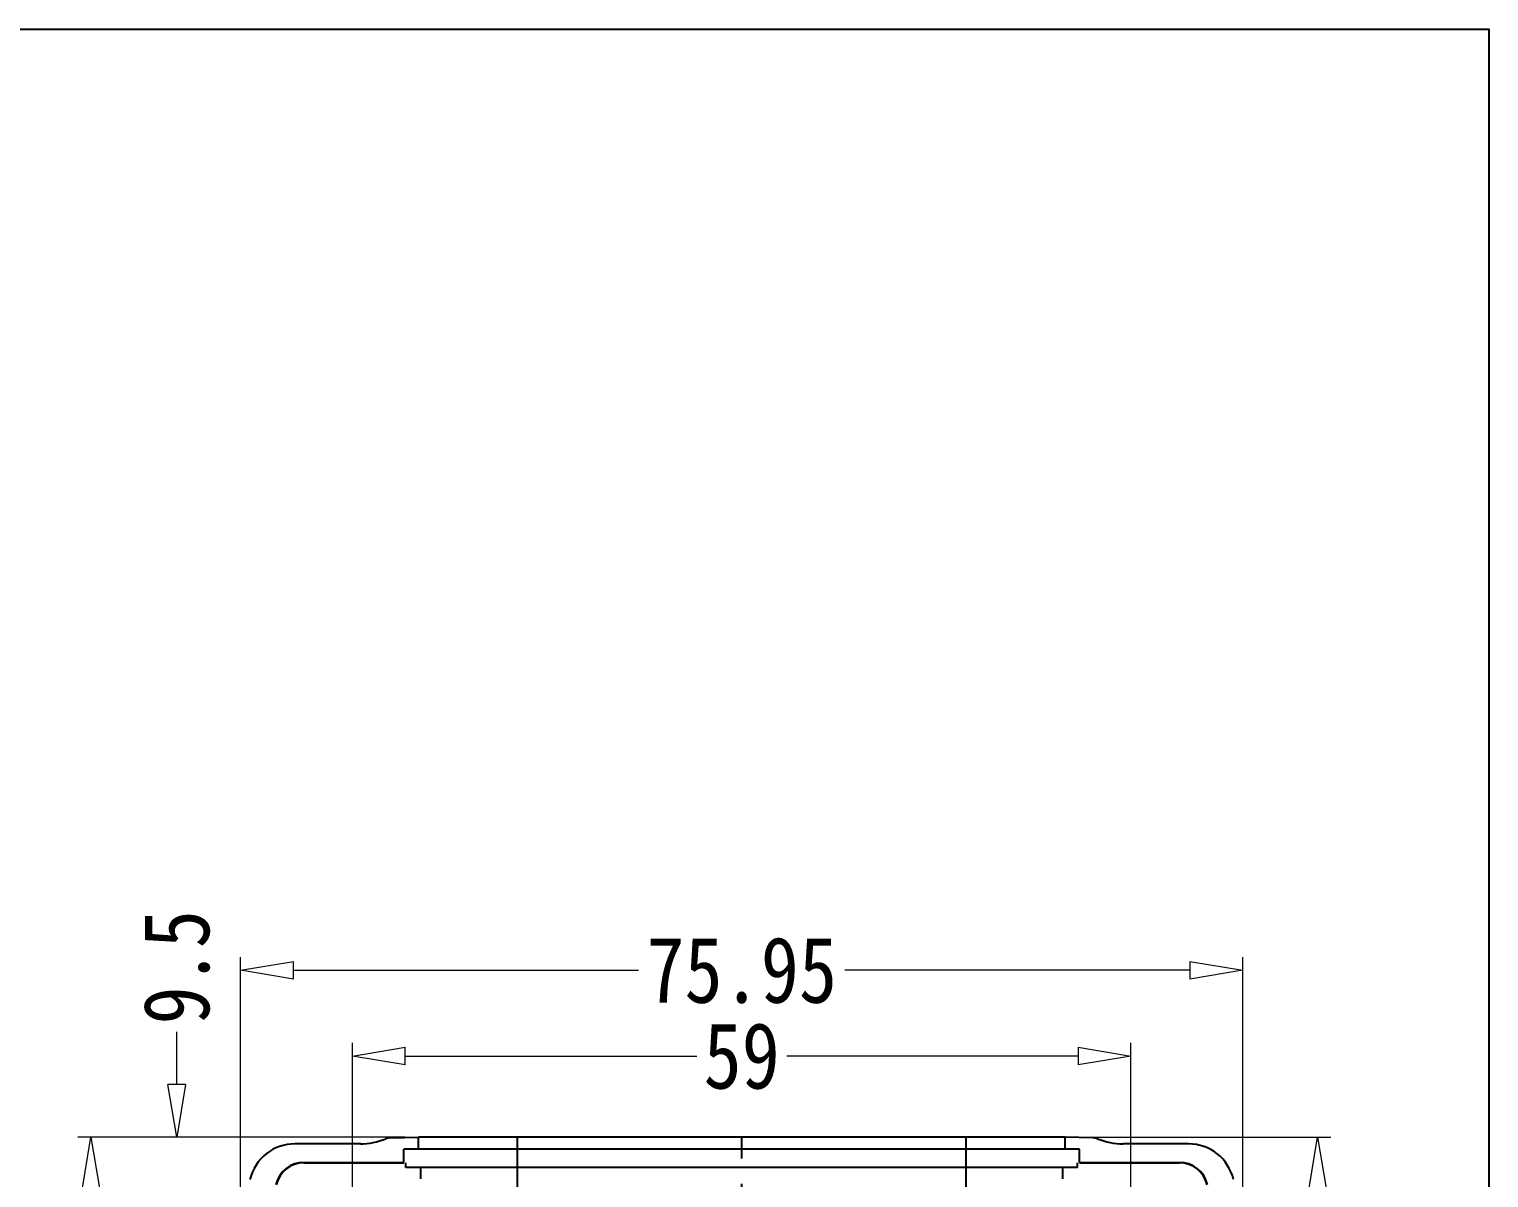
# Model space of a CAD drawing. Header units: millimetres. Extents: x 1786 to 4177, y -2705 to -1639.
# Drawn here: x 4066.2 to 4176.8, y -1725.9 to -1638.8 of the extents above; entities that cross this region are included whole.
import ezdxf

# ---------------------------------------------------------------- set-up
doc = ezdxf.new("R2010")
doc.units = ezdxf.units.MM
doc.linetypes.add('CENTER', pattern=[50.8, 31.75, -6.35, 6.35, -6.35])
doc.layers.add('dim', color=3, linetype='Continuous', lineweight=9)
doc.styles.add('FFS', font='simfang0.ttf', dxfattribs={"width": 0.85})
doc.dimstyles.new('YanXiu', dxfattribs={"dimtxt": 2.5, "dimasz": 2.2, "dimexe": 1, "dimexo": 0.6, "dimgap": 0.66, "dimtad": 0, "dimzin": 9, "dimdsep": 46, "dimtxsty": 'FFS', "dimblk": 'CLOSEDBLANK', "dimcen": 0, "dimclrd": 256, "dimclre": 131, "dimclrt": 42, "dimazin": 2, "dimtfac": 1, "dimtofl": 0, "dimtmove": 0, "dimatfit": 3, "dimldrblk": 'CLOSEDBLANK', "dimfxl": 0, "dimlwd": 5, "dimlwe": 5, "dimarcsym": 0})

# ---------------------------------------------------------------- blocks, each defined once
blk = doc.blocks.new('_ClosedBlank')
at = {"color": 0, "linetype": 'ByBlock', "lineweight": -2}
for p, q in [((-1, 0.167), (0, 0)), ((-1, 0.167), (-1, -0.167)), ((0, 0), (-1, -0.167))]:
    blk.add_line(p, q, dxfattribs=at)
blk = doc.blocks.new('*D284')
at = {"layer": 'Defpoints', "color": 0}
for p in [(-24.5, 70.25), (-42.81, 60.75), (-32.8, 60.75, 0)]:
    blk.add_point(p, dxfattribs=at)
at = {"layer": 'dim', "lineweight": 5}
for p, q in [((-42.81, 74.25), (-42.81, 78.25)), ((-42.81, 56.75), (-42.81, 52.75))]:
    blk.add_line(p, q, dxfattribs=at)
at = {"layer": 'dim', "color": 131, "lineweight": 5}
for p, q in [((-25.5, 70.25), (-43.81, 70.25)), ((-33.8, 60.75), (-43.81, 60.75))]:
    blk.add_line(p, q, dxfattribs=at)
at = {"layer": 'dim', "lineweight": 5, "xscale": 4, "yscale": 4, "zscale": 4}
for p, rotation in [((-42.81, 70.25), 270), ((-42.81, 60.75), 90)]:
    blk.add_blockref('_ClosedBlank', p, dxfattribs=dict(at, rotation=rotation))
at = {"layer": 'dim', "color": 42, "insert": (-42.81, 83.13), "char_height": 5, "attachment_point": 5, "rotation": 90, "style": 'FFS'}
blk.add_mtext('9.5', dxfattribs=at)
blk = doc.blocks.new('*D285')
at = {"layer": 'Defpoints', "color": 0}
for p in [(-24.5, 70.25), (-49.31, 43.75), (-25.48, 43.75, 0)]:
    blk.add_point(p, dxfattribs=at)
at = {"layer": 'dim', "color": 131, "lineweight": 5}
for p, q in [((-25.5, 70.25), (-50.31, 70.25)), ((-26.48, 43.75), (-50.31, 43.75))]:
    blk.add_line(p, q, dxfattribs=at)
at = {"layer": 'dim', "lineweight": 5}
for p, q in [((-49.31, 66.25), (-49.31, 63.38)), ((-49.31, 47.75), (-49.31, 50.62))]:
    blk.add_line(p, q, dxfattribs=at)
at = {"layer": 'dim', "lineweight": 5, "xscale": 4, "yscale": 4, "zscale": 4}
for p, rotation in [((-49.31, 70.25), 90), ((-49.31, 43.75), 270)]:
    blk.add_blockref('_ClosedBlank', p, dxfattribs=dict(at, rotation=rotation))
at = {"layer": 'dim', "color": 42, "insert": (-49.31, 57), "char_height": 5, "attachment_point": 5, "rotation": 90, "style": 'FFS'}
blk.add_mtext('26.5', dxfattribs=at)
blk = doc.blocks.new('*D291')
at = {"layer": 'Defpoints', "color": 0}
for p in [(29.5, 76.4), (-29.5, 64.05, 0), (29.5, 64.05, 0)]:
    blk.add_point(p, dxfattribs=at)
at = {"layer": 'dim', "color": 131, "lineweight": 5}
for p, q in [((-29.5, 65.05), (-29.5, 77.4)), ((29.5, 65.05), (29.5, 77.4))]:
    blk.add_line(p, q, dxfattribs=at)
at = {"layer": 'dim', "lineweight": 5}
for p, q in [((-25.5, 76.4), (-3.41, 76.4)), ((25.5, 76.4), (3.41, 76.4))]:
    blk.add_line(p, q, dxfattribs=at)
at = {"layer": 'dim', "lineweight": 5, "xscale": 4, "yscale": 4, "zscale": 4, "rotation": 180}
blk.add_blockref('_ClosedBlank', (-29.5, 76.4), dxfattribs=at)
at = {"layer": 'dim', "lineweight": 5, "xscale": 4, "yscale": 4, "zscale": 4}
blk.add_blockref('_ClosedBlank', (29.5, 76.4), dxfattribs=at)
at = {"layer": 'dim', "color": 42, "insert": (0, 76.4), "char_height": 5, "attachment_point": 5, "style": 'FFS'}
blk.add_mtext('59', dxfattribs=at)
blk = doc.blocks.new('*D292')
at = {"layer": 'Defpoints', "color": 0}
for p in [(37.97, 82.9), (-37.97, 52.25), (37.97, 52.25)]:
    blk.add_point(p, dxfattribs=at)
at = {"layer": 'dim', "color": 131, "lineweight": 5}
for p, q in [((-37.97, 53.25), (-37.97, 83.9)), ((37.97, 53.25), (37.97, 83.9))]:
    blk.add_line(p, q, dxfattribs=at)
at = {"layer": 'dim', "lineweight": 5}
for p, q in [((-33.97, 82.9), (-7.82, 82.9)), ((33.97, 82.9), (7.82, 82.9))]:
    blk.add_line(p, q, dxfattribs=at)
at = {"layer": 'dim', "lineweight": 5, "xscale": 4, "yscale": 4, "zscale": 4, "rotation": 180}
blk.add_blockref('_ClosedBlank', (-37.97, 82.9), dxfattribs=at)
at = {"layer": 'dim', "lineweight": 5, "xscale": 4, "yscale": 4, "zscale": 4}
blk.add_blockref('_ClosedBlank', (37.97, 82.9), dxfattribs=at)
at = {"layer": 'dim', "color": 42, "insert": (0, 82.9), "char_height": 5, "attachment_point": 5, "style": 'FFS'}
blk.add_mtext('75.95', dxfattribs=at)
blk = doc.blocks.new('*D293')
at = {"layer": 'Defpoints', "color": 0}
for p in [(24.5, 70.25), (33.86, -70.25), (43.64, -70.25)]:
    blk.add_point(p, dxfattribs=at)
at = {"layer": 'dim', "color": 131, "lineweight": 5}
for p, q in [((25.5, 70.25), (44.64, 70.25)), ((34.86, -70.25), (44.64, -70.25))]:
    blk.add_line(p, q, dxfattribs=at)
at = {"layer": 'dim', "lineweight": 5}
for p, q in [((43.64, 66.25), (43.64, 7.78)), ((43.64, -66.25), (43.64, -7.78))]:
    blk.add_line(p, q, dxfattribs=at)
at = {"layer": 'dim', "lineweight": 5, "xscale": 4, "yscale": 4, "zscale": 4}
for p, rotation in [((43.64, 70.25), 90), ((43.64, -70.25), 270)]:
    blk.add_blockref('_ClosedBlank', p, dxfattribs=dict(at, rotation=rotation))
at = {"layer": 'dim', "color": 42, "insert": (43.64, 0), "char_height": 5, "attachment_point": 5, "rotation": 90, "style": 'FFS'}
blk.add_mtext('140.5', dxfattribs=at)
blk = doc.blocks.new('*u4')
at = {"layer": 'Defpoints', "color": 2}
blk.add_lwpolyline([(-135.77, 94.941), (135.77, 94.941), (135.77, -94.941), (-135.77, -94.941)], close=True, dxfattribs=at)
blk = doc.blocks.new('u160')
at = {"color": 7, "linetype": 'Continuous'}
for p, q in [((-28.899, 69.75, 0), (-33.858, 69.75, 0)), ((-26.604, 70.213, 0), (-24.5, 70.25, 0)), ((-24.5, 69.35, 0), (-24.5, 70.25, 0)), ((24.5, 70.25, 0), (-24.5, 70.25, 0)), ((-17, 66.037, 0), (-17, 70.25, 0)), ((17, 66.037, 0), (17, 70.25, 0)), ((24.5, 69.35, 0), (24.5, 70.25, 0)), ((26.604, 70.213, 0), (24.5, 70.25, 0)), ((33.858, 69.75, 0), (28.899, 69.75, 0)), ((-25.6, 68.35, 0), (-25.6, 69.35, 0)), ((25.6, 69.35, 0), (-25.6, 69.35, 0)), ((25.6, 68.35, 0), (25.6, 69.35, 0)), ((-33.162, 68.35, 0), (-33.162, 68.322, 0)), ((-33.162, 68.35, 0), (-25.6, 68.35, 0)), ((-33.162, 68.322, 0), (-25.6, 68.322, 0)), ((-25.45, 67.95, 0), (-25.45, 68.322, 0)), ((25.45, 67.95, 0), (-25.45, 67.95, 0)), ((-24.327, 67.11, 0), (-24.327, 67.95, 0)), ((24.327, 67.11, 0), (24.327, 67.95, 0)), ((25.45, 67.95, 0), (25.45, 68.322, 0)), ((25.6, 68.35, 0), (33.162, 68.35, 0)), ((25.6, 68.322, 0), (33.162, 68.322, 0)), ((33.162, 68.35, 0), (33.162, 68.322, 0))]:
    blk.add_line(p, q, dxfattribs=at)
at = {"color": 1, "linetype": 'CENTER', "ltscale": 0.303795}
blk.add_line((0, -70.25), (0, 70.25), dxfattribs=at)
at = {"color": 7, "linetype": 'Continuous'}
for centre, radius, start, end in [((-33.858, 66.25, 0), 3.5, 90.00052, 166.61984), ((-28.899, 74.75, 0), 5, 270.00018, 292.66673), ((-26.587, 69.213, 0), 1, 91, 112.66665), ((26.587, 69.213, 0), 1, 67.3356, 89), ((28.899, 74.75, 0), 5, 247.33284, 269.99984), ((33.858, 66.25, 0), 3.5, 13.37986, 89.99992), ((-33.162, 66.15, 0), 2.2, 90, 166.55915), ((-33.16, 66.148, 0), 2.174, 90.0427, 166.51645), ((33.162, 66.15, 0), 2.2, 13.44085, 90), ((33.16, 66.148, 0), 2.174, 13.48355, 89.9573)]:
    blk.add_arc(centre, radius, start, end, dxfattribs=at)
at = {"layer": 'dim'}
for base, p1, p2, override, picture, middle in [((-42.813, 60.75, 0), (-24.5, 70.25, 0), (-32.8, 60.75), {"dimtxt": 5, "dimasz": 4, "dimexe": 0.9995, "dimexo": 0.9995, "dimgap": 0.9995, "dimzin": 8}, '*D284', (-42.813, 83.132, 0)), ((-49.313, 43.75, 0), (-24.5, 70.25, 0), (-25.481, 43.75), {"dimtxt": 5, "dimasz": 4, "dimexe": 0.9995, "dimexo": 0.9995, "dimgap": 0.9995, "dimzin": 8, "dimtmove": 1}, '*D285', (-49.313, 57, 0)), ((43.645, -70.25, 0), (24.5, 70.25, 0), (33.858, -70.25, 0), {"dimtxt": 5, "dimasz": 4, "dimexe": 0.9995, "dimexo": 0.9995, "dimgap": 0.9995}, '*D293', (43.645, 0, 0))]:
    dim = blk.add_linear_dim(base=base, p1=p1, p2=p2, angle=90, dimstyle='YanXiu', override=override, dxfattribs=at)
    dim.commit()
    dim.dimension.update_dxf_attribs({"geometry": picture, "text_midpoint": middle, "dimtype": 128})
for base, p1, p2, picture, middle in [((37.974, 82.899, 0), (-37.974, 52.25, 0), (37.974, 52.25, 0), '*D292', (0, 82.899, 0)), ((29.5, 76.399, 0), (-29.5, 64.05), (29.5, 64.05), '*D291', (0, 76.399, 0))]:
    dim = blk.add_linear_dim(base=base, p1=p1, p2=p2, dimstyle='YanXiu', override={"dimtxt": 5, "dimasz": 4, "dimexe": 0.9995, "dimexo": 0.9995, "dimgap": 0.9995, "dimzin": 8}, dxfattribs=at)
    dim.commit()
    dim.dimension.update_dxf_attribs({"geometry": picture, "text_midpoint": middle})
blk = doc.blocks.new('u161')
blk.add_blockref('u160', (129.121, 105.55, 0))
at = {"layer": 'Defpoints', "xscale": 1.368000000000393, "yscale": 1.367999999999938, "zscale": 1.368}
blk.add_blockref('*u4', (0, 129.88), dxfattribs=at)

msp = doc.modelspace()

# ---------------------------------------------------------------- block references
msp.add_blockref('u161', (3991.1, -1898.61))

doc.saveas('drawing.dxf')
